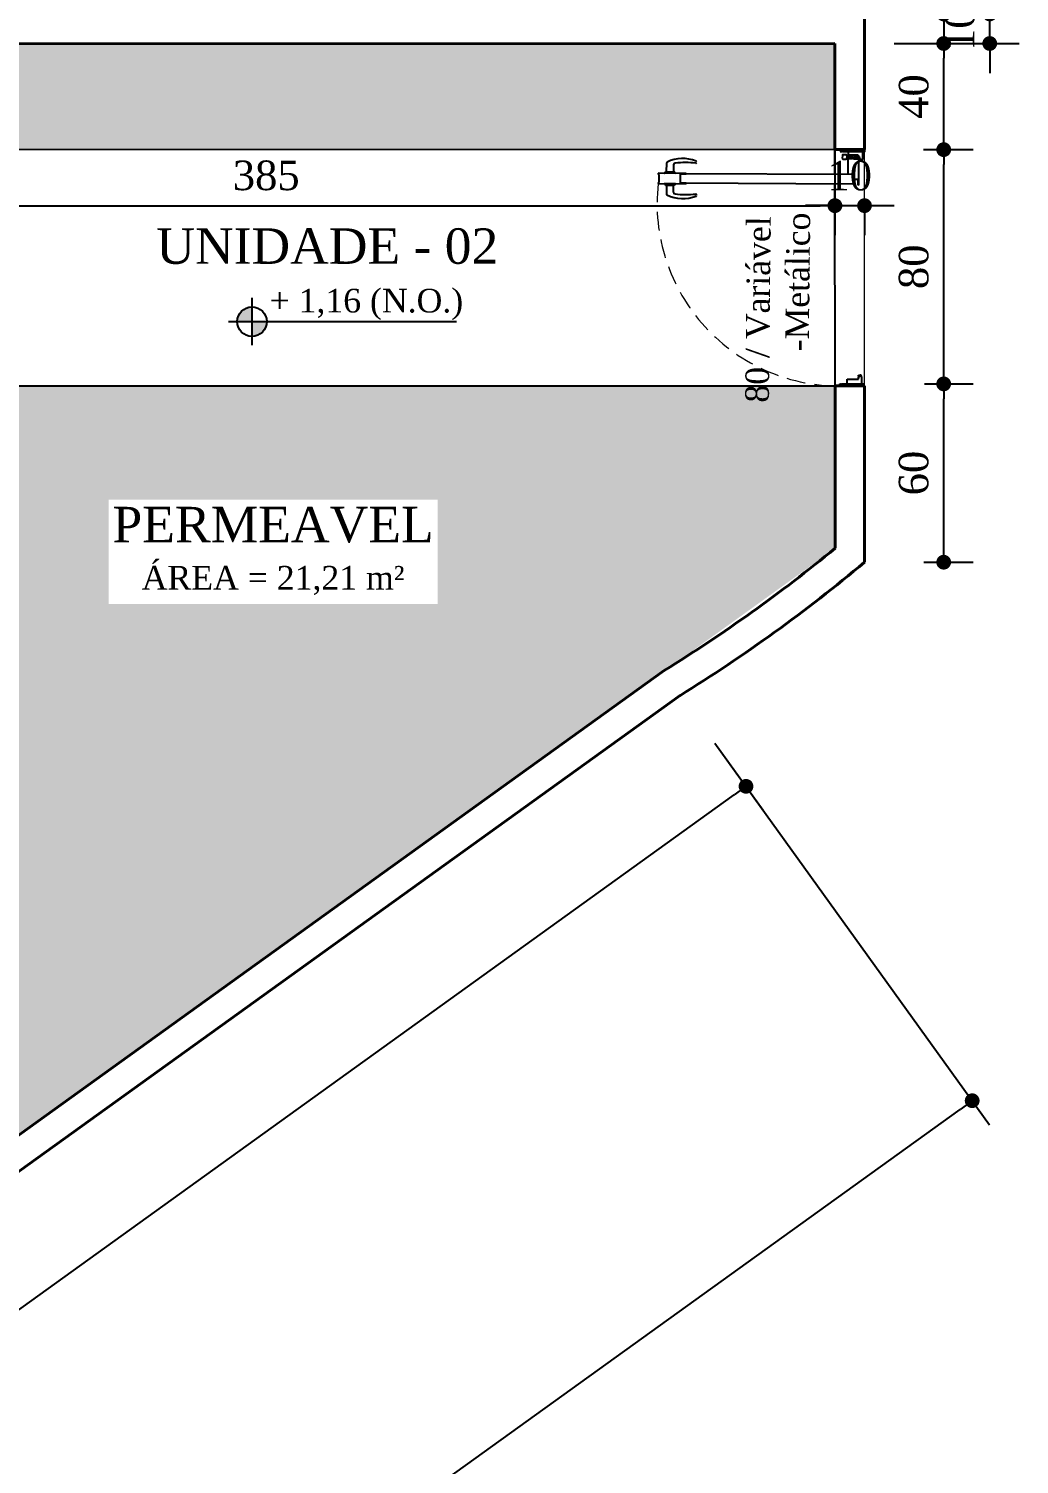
# Model space of a CAD drawing. Header units: millimetres. Extents: x 103208 to 171806, y -164 to 10038.
# Drawn here: x 109731 to 110066.4, y 6458.5 to 6944.5 of the extents above; entities that cross this region are included whole.
import ezdxf

# ---------------------------------------------------------------- set-up
doc = ezdxf.new("R2010")
doc.units = ezdxf.units.MM
doc.linetypes.add('ACAD_ISO06W100', pattern=[36, 24, -3, 0, -3, 0, -3, 0, -3])
doc.linetypes.add('HIDDEN', pattern=[9.525, 6.35, -3.175])
for name, color, linetype, lineweight in [('Corte Planta', 4, 'ACAD_ISO06W100', 40), ('MEDIDAS', 7, 'Continuous', 0), ('Parede Corte', 4, 'Continuous', 40), ('Portas - Janelas', 2, 'Continuous', 20), ('Projeção Portas', 55, 'HIDDEN', 5)]:
    doc.layers.add(name, color=color, linetype=linetype, lineweight=lineweight)
for name, color, linetype in [('Hachuria - Moveis', 1, 'Continuous'), ('PN010', 1, 'Continuous'), ('Portas-Cotas', 2, 'Continuous'), ('Texto', 2, 'Continuous')]:
    doc.layers.add(name, color=color, linetype=linetype)
doc.styles.add('Valéria', font='romantic.ttf', dxfattribs={"height": 10})
doc.dimstyles.new('Cota - 50', dxfattribs={"dimtxt": 10, "dimasz": 5, "dimexe": 10, "dimexo": 20, "dimgap": 5, "dimtad": 1, "dimtxsty": 'Valéria', "dimblk": 'DOT', "dimcen": 0, "dimclrd": 12, "dimclre": 12, "dimclrt": 2, "dimazin": 2, "dimtfac": 1, "dimtix": 1, "dimtmove": 0, "dimatfit": 3, "dimldrblk": 'DOT', "dimfxl": 1, "dimarcsym": 0})

# ---------------------------------------------------------------- blocks, each defined once
blk = doc.blocks.new('_Dot')
at = {"color": 0, "linetype": 'ByBlock', "lineweight": -2}
blk.add_line((-0.5, 0), (-1, 0), dxfattribs=at)
at = {"color": 0, "linetype": 'ByBlock', "const_width": 0.5}
blk.add_lwpolyline([(-0.25, 0, 1), (0.25, 0, 1)], format="xyb", close=True, dxfattribs=at)
blk = doc.blocks.new('*D1096')
at = {"layer": 'Defpoints', "color": 0, "transparency": 16777216}
for p in [(109951.63, 6718.85, 9825), (110050.4, 6581.57), (107511.64, 4963.15, 9825)]:
    blk.add_point(p, dxfattribs=at)
at = {"layer": 'MEDIDAS', "color": 12, "lineweight": -2, "transparency": 16777216}
for p, q in [((109963.31, 6702.61), (110056.24, 6573.45)), ((107614.47, 4828.79), (110046.35, 6578.65)), ((107523.32, 4946.91), (107616.25, 4817.75))]:
    blk.add_line(p, q, dxfattribs=at)
at = {"layer": 'MEDIDAS', "color": 12, "lineweight": -2, "transparency": 16777216, "xscale": 5, "yscale": 5, "zscale": 5}
for p, rotation in [((110050.4, 6581.57), 35.73698977606095), ((107610.41, 4825.87), 215.736989776061)]:
    blk.add_blockref('_Dot', p, dxfattribs=dict(at, rotation=rotation))
at = {"layer": 'MEDIDAS', "color": 2, "transparency": 16777216, "insert": (108824.48, 5711.96), "char_height": 10, "attachment_point": 5, "rotation": 35.737, "style": 'Valéria'}
blk.add_mtext('3006', dxfattribs=at)
blk = doc.blocks.new('*D1131')
at = {"color": 12, "lineweight": -2, "transparency": 16777216}
for p, q in [((110003.92, 6903.48), (110003.92, 6874.56)), ((109998.92, 6884.56), (109993.92, 6884.56)), ((110003.92, 6884.56), (110013.95, 6884.56)), ((110013.95, 6883.15), (110013.95, 6874.56)), ((110018.95, 6884.56), (110023.95, 6884.56))]:
    blk.add_line(p, q, dxfattribs=at)
at = {"layer": 'Defpoints', "color": 0, "transparency": 16777216}
for p in [(110003.92, 6923.48, 9825), (110013.95, 6903.15), (110013.95, 6884.56)]:
    blk.add_point(p, dxfattribs=at)
at = {"color": 12, "lineweight": -2, "transparency": 16777216, "xscale": 5, "yscale": 5, "zscale": 5}
blk.add_blockref('_Dot', (110003.92, 6884.56), dxfattribs=at)
at = {"color": 12, "lineweight": -2, "transparency": 16777216, "xscale": 5, "yscale": 5, "zscale": 5, "rotation": 180}
blk.add_blockref('_Dot', (110013.95, 6884.56), dxfattribs=at)
at = {"color": 2, "transparency": 16777216, "insert": (110008.93, 6894.67), "char_height": 10, "attachment_point": 5, "style": 'Valéria'}
blk.add_mtext('10', dxfattribs=at)
blk = doc.blocks.new('*D1137')
at = {"color": 12, "lineweight": -2, "transparency": 16777216}
for p, q in [((110034.27, 6824.22), (110050.76, 6824.22)), ((110040.76, 6768.86), (110040.76, 6819.22)), ((110033.99, 6763.86), (110050.76, 6763.86))]:
    blk.add_line(p, q, dxfattribs=at)
at = {"layer": 'Defpoints', "color": 0, "transparency": 16777216}
for p in [(110014.27, 6824.22), (110040.76, 6824.22), (110013.99, 6763.86)]:
    blk.add_point(p, dxfattribs=at)
at = {"color": 12, "lineweight": -2, "transparency": 16777216, "xscale": 5, "yscale": 5, "zscale": 5}
for p, rotation in [((110040.76, 6824.22), 90), ((110040.76, 6763.86), 270)]:
    blk.add_blockref('_Dot', p, dxfattribs=dict(at, rotation=rotation))
at = {"color": 2, "transparency": 16777216, "insert": (110030.62, 6794.04), "char_height": 10, "attachment_point": 5, "rotation": 90, "style": 'Valéria'}
blk.add_mtext('60', dxfattribs=at)
blk = doc.blocks.new('*D1138')
at = {"color": 12, "lineweight": -2, "transparency": 16777216}
for p, q in [((110033.95, 6903.52), (110050.76, 6903.52)), ((110040.76, 6829.22), (110040.76, 6898.52)), ((110034.27, 6824.22), (110050.76, 6824.22))]:
    blk.add_line(p, q, dxfattribs=at)
at = {"layer": 'Defpoints', "color": 0, "transparency": 16777216}
for p in [(110013.95, 6903.52), (110040.76, 6903.52), (110014.27, 6824.22)]:
    blk.add_point(p, dxfattribs=at)
at = {"color": 12, "lineweight": -2, "transparency": 16777216, "xscale": 5, "yscale": 5, "zscale": 5}
for p, rotation in [((110040.76, 6903.52), 90), ((110040.76, 6824.22), 270)]:
    blk.add_blockref('_Dot', p, dxfattribs=dict(at, rotation=rotation))
at = {"color": 2, "transparency": 16777216, "insert": (110030.65, 6863.87), "char_height": 10, "attachment_point": 5, "rotation": 90, "style": 'Valéria'}
blk.add_mtext('80', dxfattribs=at)
blk = doc.blocks.new('*D1139')
at = {"color": 12, "lineweight": -2, "transparency": 16777216}
for p, q in [((110023.98, 6939.45), (110050.76, 6939.45)), ((110040.76, 6908.52), (110040.76, 6934.45)), ((110033.95, 6903.52), (110050.76, 6903.52))]:
    blk.add_line(p, q, dxfattribs=at)
at = {"layer": 'Defpoints', "color": 0, "transparency": 16777216}
for p in [(110003.98, 6939.45, -1.04), (110040.76, 6939.45), (110013.95, 6903.52)]:
    blk.add_point(p, dxfattribs=at)
at = {"color": 12, "lineweight": -2, "transparency": 16777216, "xscale": 5, "yscale": 5, "zscale": 5}
for p, rotation in [((110040.76, 6939.45), 90), ((110040.76, 6903.52), 270)]:
    blk.add_blockref('_Dot', p, dxfattribs=dict(at, rotation=rotation))
at = {"color": 2, "transparency": 16777216, "insert": (110030.65, 6921.49), "char_height": 10, "attachment_point": 5, "rotation": 90, "style": 'Valéria'}
blk.add_mtext('40', dxfattribs=at)
blk = doc.blocks.new('*D1140')
at = {"color": 12, "lineweight": -2, "transparency": 16777216}
for p, q in [((110056.35, 6954.45), (110056.35, 6959.45)), ((110023.94, 6949.45), (110066.35, 6949.45)), ((110056.35, 6939.45), (110056.35, 6949.45)), ((110023.98, 6939.45), (110066.35, 6939.45)), ((110056.35, 6934.45), (110056.35, 6929.45))]:
    blk.add_line(p, q, dxfattribs=at)
at = {"layer": 'Defpoints', "color": 0, "transparency": 16777216}
for p in [(110003.94, 6949.45), (110056.35, 6949.45), (110003.98, 6939.45, -1.04)]:
    blk.add_point(p, dxfattribs=at)
at = {"color": 12, "lineweight": -2, "transparency": 16777216, "xscale": 5, "yscale": 5, "zscale": 5}
for p, rotation in [((110056.35, 6949.45), 270), ((110056.35, 6939.45), 90)]:
    blk.add_blockref('_Dot', p, dxfattribs=dict(at, rotation=rotation))
at = {"color": 2, "transparency": 16777216, "insert": (110046.24, 6944.45), "char_height": 10, "attachment_point": 5, "rotation": 90, "style": 'Valéria'}
blk.add_mtext('10', dxfattribs=at)
blk = doc.blocks.new('*D1141')
at = {"color": 12, "lineweight": -2, "transparency": 16777216}
for p, q in [((110040.76, 6963.47), (110040.76, 6968.47)), ((110023.93, 6958.47), (110050.76, 6958.47)), ((110040.76, 6949.45), (110040.76, 6958.47)), ((110023.94, 6949.45), (110050.76, 6949.45)), ((110040.76, 6944.45), (110040.76, 6939.45))]:
    blk.add_line(p, q, dxfattribs=at)
at = {"layer": 'Defpoints', "color": 0, "transparency": 16777216}
for p in [(110003.93, 6958.47), (110040.76, 6958.47), (110003.94, 6949.45)]:
    blk.add_point(p, dxfattribs=at)
at = {"color": 12, "lineweight": -2, "transparency": 16777216, "xscale": 5, "yscale": 5, "zscale": 5}
for p, rotation in [((110040.76, 6958.47), 270), ((110040.76, 6949.45), 90)]:
    blk.add_blockref('_Dot', p, dxfattribs=dict(at, rotation=rotation))
at = {"color": 2, "transparency": 16777216, "insert": (110030.65, 6953.96), "char_height": 10, "attachment_point": 5, "rotation": 90, "style": 'Valéria'}
blk.add_mtext('10', dxfattribs=at)
blk = doc.blocks.new('*D1173')
at = {"color": 12, "lineweight": -2, "transparency": 16777216}
for p, q in [((109963.31, 6702.61), (109979.67, 6679.87)), ((109240.02, 6159.97), (109969.77, 6685.07)), ((109225.43, 6171.67), (109241.8, 6148.93))]:
    blk.add_line(p, q, dxfattribs=at)
at = {"layer": 'Defpoints', "color": 0, "transparency": 16777216}
for p in [(109951.63, 6718.85, 9825), (109973.83, 6687.99), (109213.75, 6187.91, 9825)]:
    blk.add_point(p, dxfattribs=at)
at = {"color": 12, "lineweight": -2, "transparency": 16777216, "xscale": 5, "yscale": 5, "zscale": 5}
for p, rotation in [((109973.83, 6687.99), 35.73698977606115), ((109235.96, 6157.05), 215.7369897760611)]:
    blk.add_blockref('_Dot', p, dxfattribs=dict(at, rotation=rotation))
at = {"color": 2, "transparency": 16777216, "insert": (109598.95, 6430.77), "char_height": 10, "attachment_point": 5, "rotation": 35.737, "style": 'Valéria'}
blk.add_mtext('908', dxfattribs=at)
blk = doc.blocks.new('*D1198')
at = {"color": 12, "lineweight": -2, "transparency": 16777216}
for p, q in [((110003.94, 6901.49), (110003.94, 6874.55)), ((109618.86, 6894.26), (109618.86, 6874.55)), ((109623.86, 6884.55), (109998.94, 6884.55))]:
    blk.add_line(p, q, dxfattribs=at)
at = {"layer": 'Defpoints', "color": 0, "transparency": 16777216}
for p in [(110003.94, 6921.49), (109618.86, 6914.26), (110003.94, 6884.55)]:
    blk.add_point(p, dxfattribs=at)
at = {"color": 12, "lineweight": -2, "transparency": 16777216, "xscale": 5, "yscale": 5, "zscale": 5, "rotation": 180}
blk.add_blockref('_Dot', (109618.86, 6884.55), dxfattribs=at)
at = {"color": 12, "lineweight": -2, "transparency": 16777216, "xscale": 5, "yscale": 5, "zscale": 5}
blk.add_blockref('_Dot', (110003.94, 6884.55), dxfattribs=at)
at = {"color": 2, "transparency": 16777216, "insert": (109811.4, 6894.74), "char_height": 10, "attachment_point": 5, "style": 'Valéria'}
blk.add_mtext('385', dxfattribs=at)

msp = doc.modelspace()

# ---------------------------------------------------------------- hatches: boundary and pattern name
h = msp.add_hatch()
h.set_pattern_fill('GRASS2', color=74, scale=15, pattern_type=2)
h.set_pattern_definition([(360, (-5579.811, 0.3), (15, 15), [2.25, -0.45, 0.6, -0.45, 2.25, -9]), (360, (-5580.561, 0.75), (15, 15), [1.5, -1.125, 2.25, -1.125, 1.5, -7.5]), (360, (-5575.311, 6.75), (15, 15), [1.875, -0.75, 1.875, -10.5]), (360, (-5582.811, 9.75), (15, 15), [0.75, -1.5, 0.75, -12]), (90, (-5581.311, 9.75), (-15, 15), [1.35, -13.65]), (90, (-5576.811, 0.75), (-15, 15), [1.5, -13.5]), (90, (-5573.061, 6.75), (-15, 15), [1.5, -13.5]), (45, (-5574.861, 0.6), (1e-14, 15), [1.5, -19.7132034]), (135, (-5578.761, 0.6), (-15, 1e-14), [1.5, -19.7132034]), (63.434949, (-5575.311, 0.675), (8e-10, 15), [1.5, -32.0410197]), (75.9637565, (-5576.061, 0.75), (5e-10, 15), [1.5, -60.3465844]), (75.9637565, (-5572.311, 6.75), (5e-10, 15), [1.2, -60.6465844]), (75.9637565, (-5581.011, 9.75), (5e-10, 15), [1.05, -60.7965844]), (104.0362435, (-5577.561, 0.75), (-5e-10, 15), [1.5, -60.3465844]), (104.0362435, (-5573.811, 6.75), (-5e-10, 15), [1.2, -60.6465844]), (104.0362435, (-5581.611, 9.75), (-5e-10, 15), [1.05, -60.7965844]), (116.565051, (-5578.311, 0.675), (-6e-09, 15), [1.5, -32.041002])])
h.paths.add_polyline_path([(108529.67193, 6130.51623), (108545.38227, 6130.51623), (108545.89914, 6080.56078), (108527.11963, 6080.54418)])
h.paths.add_polyline_path([(108972.15462, 6133.69417), (109114.80605, 6135.17666), (109042.64908, 6083.25748), (108969.38286, 6083.25748)])
h.paths.add_polyline_path([(109758.04675, 6749.67047), (109758.04675, 6785.06853), (109869.40263, 6785.06853), (109869.40263, 6749.67047)], flags=16)
h.paths.add_polyline_path([(109668.67757, 6823.50796), (110003.96114, 6823.50796), (110003.98855, 6768.56003), (109668.07, 6527.1075)])
h.paths.add_polyline_path([(109787.30779, 6939.40708), (109789.65954, 6939.35606), (109668.91504, 6939.35606), (109668.91504, 6903.48169), (110003.91958, 6903.48169), (110003.91958, 6939.35606), (109899.98359, 6939.35606), (109897.63184, 6939.40708)])
h.paths.add_polyline_path([(109301.7398, 6337.83425), (109191.49873, 6337.83425), (109194.65558, 6336.69841), (109304.89665, 6336.69841)], flags=16)
h.paths.add_polyline_path([(108559.85946, 5891.60082), (108598.01244, 5891.60082), (108598.01244, 5783.58135), (108559.85946, 5783.58135)], flags=16)
h.paths.add_polyline_path([(108526.40151, 5960.45357), (108883.21992, 5962.38344), (108525.18277, 5704.76456)])
h.paths.add_polyline_path([(109199.35691, 6196.01364), (109204.99851, 6200.07295), (109207.91878, 6196.01437), (109559.06597, 6448.6757), (109093.94337, 6448.6757), (109093.94337, 6196.01364)])
at = {"layer": 'Portas - Janelas'}
h = msp.add_hatch(color=256, dxfattribs=at)
edge = h.paths.add_edge_path()
edge.add_arc((109806.57164, 6845.29772), 5, 90, 180)
edge.add_line((109801.57164, 6845.29772), (109806.57164, 6845.29772))
edge.add_line((109806.57164, 6845.29772), (109806.57164, 6850.29772))
edge = h.paths.add_edge_path()
edge.add_arc((109806.57164, 6845.29772), 5, 270, 360)
edge.add_line((109811.57164, 6845.29772), (109806.57164, 6845.29772))
edge.add_line((109806.57164, 6845.29772), (109806.57164, 6840.29772))

# ---------------------------------------------------------------- linework, layer by layer
for p, q in [((110003.94888, 6903.52088), (109668.84155, 6903.50796)), ((110003.9724, 6823.50796), (109668.67757, 6823.50796))]:
    msp.add_line(p, q)
at = {"color": 1}
for p, q in [((110005.9455, 6902.81444), (110005.94875, 6903.51443)), ((110005.9455, 6902.81445), (110005.9455, 6902.81444)), ((110005.94875, 6903.51443), (110007.17874, 6903.50872)), ((110006.09527, 6902.76374), (110005.99527, 6902.76421)), ((110005.99527, 6902.76421), (110005.99527, 6902.76421)), ((110006.14567, 6902.85011), (110006.09527, 6902.76374)), ((110006.09782, 6903.31374), (110006.0959, 6902.90034)), ((110006.0959, 6902.90034), (110006.14567, 6902.85011)), ((110006.09782, 6903.31374), (110006.09782, 6903.31374)), ((110006.14805, 6903.3635), (110006.14805, 6903.36351)), ((110006.54805, 6903.36165), (110006.14805, 6903.3635)), ((110006.44312, 6901.50211, 19), (110006.43894, 6900.60212, 19)), ((110006.54567, 6902.84825), (110006.5959, 6902.89802)), ((110006.59526, 6902.76142), (110006.54567, 6902.84825)), ((110006.54805, 6903.36165), (110006.54805, 6903.36165)), ((110008.47524, 6902.75269), (110006.59526, 6902.76142)), ((110006.5959, 6902.89802), (110006.59782, 6903.31142)), ((110006.59782, 6903.31142), (110006.59782, 6903.31142)), ((110007.6445, 6901.79654, 19), (110006.74451, 6901.80072, 19)), ((110006.74805, 6903.36072), (110006.74619, 6902.96072)), ((110006.74619, 6902.96072), (110006.74619, 6902.96073)), ((110007.17804, 6903.35872), (110006.74805, 6903.36072)), ((110006.79596, 6902.9105), (110006.79596, 6902.91049)), ((110006.79596, 6902.91049), (110013.14589, 6902.881)), ((110007.17804, 6903.35873), (110007.17804, 6903.35872)), ((110007.93893, 6900.59516, 19), (110007.93946, 6900.71016, 19)), ((110007.94257, 6901.38015, 19), (110007.9431, 6901.49515, 19)), ((110008.14039, 6900.90923, 19), (110008.96338, 6900.9054, 19)), ((110008.87377, 6901.17582, 19), (110008.14164, 6901.17922, 19)), ((110008.43954, 6895.06424), (110008.46656, 6900.88271)), ((110008.46656, 6900.88271), (110008.85941, 6900.88089)), ((110008.46804, 6901.20271), (110008.47524, 6902.75269)), ((110008.8234, 6901.20106), (110008.46804, 6901.20271)), ((110008.61577, 6900.71202), (110008.61465, 6900.47202)), ((110008.86576, 6900.71086), (110008.61577, 6900.71202)), ((110008.61995, 6901.61201), (110008.61883, 6901.37201)), ((110008.61883, 6901.37201), (110008.88883, 6901.37076)), ((110009.22994, 6901.60917), (110008.61995, 6901.61201)), ((110008.64131, 6901.53691, 19), (110008.6408, 6901.42691, 19)), ((110008.69056, 6901.37668, 19), (110008.91556, 6901.37563, 19)), ((110009.24153, 6901.58412, 19), (110008.69154, 6901.58667, 19)), ((110008.91311, 6901.32332), (110008.8234, 6901.20106)), ((110008.85941, 6900.88089), (110008.90758, 6900.78862)), ((110008.95665, 6901.29748, 19), (110008.87377, 6901.17582, 19)), ((110008.88883, 6901.37076), (110008.88882, 6901.37076)), ((110008.9131, 6901.32333), (110008.91311, 6901.32332)), ((110008.96338, 6900.9054, 19), (110009.01361, 6900.95517, 19)), ((110009.01361, 6900.95517, 19), (110011.41358, 6900.94403, 19)), ((110009.26008, 6901.63903), (110009.22994, 6901.60917)), ((110009.2913, 6901.53389, 19), (110009.24153, 6901.58412, 19)), ((110009.28994, 6901.60889), (110009.26008, 6901.63903)), ((110009.32008, 6901.63876), (110009.28994, 6901.60889)), ((110009.6163, 6901.53238, 19), (110009.2913, 6901.53389, 19)), ((110009.34994, 6901.60862), (110009.32008, 6901.63876)), ((110009.38008, 6901.63848), (110009.34994, 6901.60862)), ((110009.40994, 6901.60834), (110009.38008, 6901.63848)), ((110009.44008, 6901.6382), (110009.40994, 6901.60834)), ((110009.46994, 6901.60806), (110009.44008, 6901.6382)), ((110009.50008, 6901.63792), (110009.46994, 6901.60806)), ((110009.52994, 6901.60778), (110009.50008, 6901.63792)), ((110009.56008, 6901.63764), (110009.52994, 6901.60778)), ((110009.58994, 6901.6075), (110009.56008, 6901.63764)), ((110009.62008, 6901.63736), (110009.58994, 6901.6075)), ((110009.66606, 6901.48215, 19), (110009.6163, 6901.53238, 19)), ((110009.64994, 6901.60722), (110009.62008, 6901.63736)), ((110009.68007, 6901.63708), (110009.64994, 6901.60722)), ((110009.71629, 6901.53191, 19), (110009.66606, 6901.48215, 19)), ((110009.70994, 6901.60694), (110009.68007, 6901.63708)), ((110009.74007, 6901.6368), (110009.70994, 6901.60694)), ((110010.077, 6901.53024, 19), (110009.71629, 6901.53191, 19)), ((110009.76993, 6901.60667), (110009.74007, 6901.6368)), ((110009.80007, 6901.63653), (110009.76993, 6901.60667)), ((110009.82993, 6901.60639), (110009.80007, 6901.63653)), ((110009.86007, 6901.63625), (110009.82993, 6901.60639)), ((110009.88993, 6901.60611), (110009.86007, 6901.63625)), ((110009.92007, 6901.63597), (110009.88993, 6901.60611)), ((110009.94993, 6901.60583), (110009.92007, 6901.63597)), ((110010.18993, 6901.60472), (110009.94993, 6901.60583)), ((110010.22007, 6901.63458), (110010.18993, 6901.60472)), ((110010.24993, 6901.60444), (110010.22007, 6901.63458)), ((110010.48993, 6901.60332), (110010.24993, 6901.60444)), ((110010.71628, 6901.52727, 19), (110010.36216, 6901.52891, 19)), ((110010.52007, 6901.63318), (110010.48993, 6901.60332)), ((110010.54993, 6901.60304), (110010.52007, 6901.63318)), ((110010.58007, 6901.6329), (110010.54993, 6901.60304)), ((110010.60993, 6901.60276), (110010.58007, 6901.6329)), ((110010.64006, 6901.63263), (110010.60993, 6901.60276)), ((110010.66992, 6901.60249), (110010.64006, 6901.63263)), ((110010.70006, 6901.63235), (110010.66992, 6901.60249)), ((110010.72992, 6901.60221), (110010.70006, 6901.63235)), ((110010.76605, 6901.47704, 19), (110010.71628, 6901.52727, 19)), ((110010.76006, 6901.63207), (110010.72992, 6901.60221)), ((110010.78992, 6901.60193), (110010.76006, 6901.63207)), ((110010.81628, 6901.52681, 19), (110010.76605, 6901.47704, 19)), ((110010.82006, 6901.63179), (110010.78992, 6901.60193)), ((110011.14128, 6901.5253, 19), (110010.81628, 6901.52681, 19)), ((110010.84992, 6901.60165), (110010.82006, 6901.63179)), ((110010.88006, 6901.63151), (110010.84992, 6901.60165)), ((110010.90992, 6901.60137), (110010.88006, 6901.63151)), ((110010.94006, 6901.63123), (110010.90992, 6901.60137)), ((110010.96992, 6901.60109), (110010.94006, 6901.63123)), ((110011.00006, 6901.63095), (110010.96992, 6901.60109)), ((110011.02992, 6901.60081), (110011.00006, 6901.63095)), ((110011.06006, 6901.63067), (110011.02992, 6901.60081)), ((110011.08992, 6901.60054), (110011.06006, 6901.63067)), ((110011.12006, 6901.6304), (110011.08992, 6901.60054)), ((110011.14992, 6901.60026), (110011.12006, 6901.6304)), ((110011.19151, 6901.57506, 19), (110011.14128, 6901.5253, 19)), ((110011.18006, 6901.63012), (110011.14992, 6901.60026)), ((110011.20992, 6901.59998), (110011.18006, 6901.63012)), ((110011.7415, 6901.57251, 19), (110011.19151, 6901.57506, 19)), ((110011.81991, 6901.59715), (110011.20992, 6901.59998)), ((110011.41358, 6900.94403, 19), (110011.46335, 6900.89379, 19)), ((110011.46335, 6900.89379, 19), (110011.71406, 6900.89263, 19)), ((110011.55547, 6901.16337, 19), (110011.47372, 6901.28579, 19)), ((110011.51553, 6901.36356, 19), (110011.74053, 6901.36251, 19)), ((110011.52371, 6901.31174), (110011.52371, 6901.31175)), ((110011.60625, 6901.18813), (110011.52371, 6901.31174)), ((110011.52465, 6900.77647), (110011.57367, 6900.86828)), ((110011.5488, 6901.35841), (110011.5488, 6901.3584)), ((110011.5488, 6901.3584), (110011.8188, 6901.35715)), ((110011.8646, 6901.16193, 19), (110011.55547, 6901.16337, 19)), ((110011.81573, 6900.69716), (110011.56574, 6900.69832)), ((110011.57367, 6900.86828), (110011.96652, 6900.86646)), ((110012.268, 6901.18506), (110011.60625, 6901.18813)), ((110011.71406, 6900.89263, 19), (110011.89956, 6901.07641, 19)), ((110011.79076, 6901.41228, 19), (110011.79127, 6901.52228, 19)), ((110011.81462, 6900.45716), (110011.81573, 6900.69716)), ((110011.8188, 6901.35715), (110011.81991, 6901.59715)), ((110011.96652, 6900.86646), (110011.92305, 6891.50656)), ((110012.2644, 6900.41007), (110012.268, 6901.18506)), ((110012.66822, 6903.38323), (110012.66887, 6903.52382)), ((110012.66822, 6903.38323), (110012.66822, 6903.38323)), ((110012.71798, 6903.33299), (110012.71798, 6903.333)), ((110013.14798, 6903.331), (110012.71798, 6903.33299)), ((110013.14589, 6902.881), (110013.14798, 6903.331)), ((110013.29519, 6902.73031), (110013.28391, 6900.30033)), ((110013.34559, 6902.81667), (110013.29519, 6902.73031)), ((110013.29775, 6903.2803), (110013.29583, 6902.86691)), ((110013.29583, 6902.86691), (110013.34559, 6902.81667)), ((110013.29774, 6903.28031), (110013.29775, 6903.2803)), ((110013.34798, 6903.33007), (110013.34798, 6903.33007)), ((110013.74797, 6903.32821), (110013.34798, 6903.33007)), ((110013.74559, 6902.81482), (110013.79582, 6902.86458)), ((110013.79519, 6902.72798), (110013.74559, 6902.81482)), ((110013.74797, 6903.32822), (110013.74797, 6903.32821)), ((110013.89518, 6902.72752), (110013.79519, 6902.72798)), ((110013.79582, 6902.86458), (110013.79774, 6903.27798)), ((110013.79774, 6903.27798), (110013.79774, 6903.27799)), ((110013.89518, 6902.72753), (110013.89518, 6902.72752)), ((110013.94888, 6903.52382), (110013.94542, 6902.77729)), ((110013.94542, 6902.77729), (110013.94542, 6902.77729)), ((109946.61296, 6895.8999), (109946.61301, 6895.9099)), ((109946.71347, 6896.00944), (109949.26344, 6895.9976)), ((109946.96347, 6896.00828), (109946.97772, 6899.076)), ((109949.27429, 6898.33251), (109949.26344, 6895.9976)), ((109949.26344, 6895.9976), (109949.51344, 6895.99644)), ((109949.61298, 6895.89597), (109949.61293, 6895.88597)), ((110006.73754, 6900.30073, 19), (110007.63754, 6900.29655, 19)), ((110008.61465, 6900.47202), (110009.22465, 6900.46919)), ((110009.22465, 6900.46919), (110009.25451, 6900.43905)), ((110009.25451, 6900.43905), (110009.28465, 6900.46891)), ((110009.28465, 6900.46891), (110009.31451, 6900.43877)), ((110009.31451, 6900.43877), (110009.34465, 6900.46863)), ((110009.34465, 6900.46863), (110009.37451, 6900.43849)), ((110009.37451, 6900.43849), (110009.40464, 6900.46835)), ((110009.40464, 6900.46835), (110009.4345, 6900.43821)), ((110009.4345, 6900.43821), (110009.46464, 6900.46807)), ((110009.46464, 6900.46807), (110009.4945, 6900.43793)), ((110009.4945, 6900.43793), (110009.52464, 6900.46779)), ((110009.52464, 6900.46779), (110009.5545, 6900.43765)), ((110009.5545, 6900.43765), (110009.58464, 6900.46751)), ((110009.58464, 6900.46751), (110009.6145, 6900.43738)), ((110009.6145, 6900.43738), (110009.64464, 6900.46724)), ((110009.64464, 6900.46724), (110009.6745, 6900.4371)), ((110009.6745, 6900.4371), (110009.70464, 6900.46696)), ((110009.70464, 6900.46696), (110009.7345, 6900.43682)), ((110009.7345, 6900.43682), (110009.76464, 6900.46668)), ((110009.76464, 6900.46668), (110009.7945, 6900.43654)), ((110009.7945, 6900.43654), (110009.82464, 6900.4664)), ((110009.82464, 6900.4664), (110009.8545, 6900.43626)), ((110009.8545, 6900.43626), (110009.88464, 6900.46612)), ((110009.88464, 6900.46612), (110009.9145, 6900.43598)), ((110009.9145, 6900.43598), (110009.94464, 6900.46584)), ((110009.94464, 6900.46584), (110010.18464, 6900.46473)), ((110010.18464, 6900.46473), (110010.2145, 6900.43459)), ((110010.2145, 6900.43459), (110010.24464, 6900.46445)), ((110010.24464, 6900.46445), (110010.48463, 6900.46333)), ((110010.48463, 6900.46333), (110010.51449, 6900.4332)), ((110010.51449, 6900.4332), (110010.54463, 6900.46306)), ((110010.54463, 6900.46306), (110010.57449, 6900.43292)), ((110010.57449, 6900.43292), (110010.60463, 6900.46278)), ((110010.60463, 6900.46278), (110010.63449, 6900.43264)), ((110010.63449, 6900.43264), (110010.66463, 6900.4625)), ((110010.66463, 6900.4625), (110010.69449, 6900.43236)), ((110010.69449, 6900.43236), (110010.72463, 6900.46222)), ((110010.72463, 6900.46222), (110010.75449, 6900.43208)), ((110010.75449, 6900.43208), (110010.78463, 6900.46194)), ((110010.78463, 6900.46194), (110010.81449, 6900.4318)), ((110010.81449, 6900.4318), (110010.84463, 6900.46166)), ((110010.84463, 6900.46166), (110010.87449, 6900.43152)), ((110010.87449, 6900.43152), (110010.90463, 6900.46138)), ((110010.90463, 6900.46138), (110010.93449, 6900.43124)), ((110010.93449, 6900.43124), (110010.96463, 6900.46111)), ((110010.96463, 6900.46111), (110010.99449, 6900.43097)), ((110010.99449, 6900.43097), (110011.02463, 6900.46083)), ((110011.02463, 6900.46083), (110011.05449, 6900.43069)), ((110011.05449, 6900.43069), (110011.08463, 6900.46055)), ((110011.08463, 6900.46055), (110011.11449, 6900.43041)), ((110011.11449, 6900.43041), (110011.14463, 6900.46027)), ((110011.14463, 6900.46027), (110011.17449, 6900.43013)), ((110011.17449, 6900.43013), (110011.20463, 6900.45999)), ((110011.20463, 6900.45999), (110011.81462, 6900.45716)), ((110012.2615, 6899.78508), (110012.26255, 6900.01007)), ((110012.7615, 6899.78275), (110012.2615, 6899.78508)), ((110012.26255, 6900.01007), (110012.26255, 6900.01008)), ((110012.2644, 6900.41008), (110012.2644, 6900.41007)), ((110012.31278, 6900.05985), (110012.31278, 6900.05984)), ((110012.31278, 6900.05984), (110012.36278, 6900.05961)), ((110012.36417, 6900.3596), (110012.31417, 6900.35984)), ((110012.31417, 6900.35984), (110012.31417, 6900.35984)), ((110012.36278, 6900.05961), (110012.3622, 6899.93461)), ((110012.3622, 6899.93461), (110012.61219, 6899.93345)), ((110012.36475, 6900.4846), (110012.36417, 6900.3596)), ((110012.61475, 6900.48344), (110012.36475, 6900.4846)), ((110012.61219, 6899.93345), (110012.61475, 6900.48344)), ((110012.76149, 6899.78276), (110012.7615, 6899.78275)), ((110013.28391, 6900.30033), (110013.2839, 6900.30034)), ((109944.09675, 6892.41441), (109944.09492, 6892.02156)), ((109944.09492, 6892.02156), (109953.55482, 6891.97762)), ((109944.29675, 6892.41348), (109944.09675, 6892.41441)), ((109944.11118, 6895.52152), (109944.10935, 6895.12866)), ((109944.10935, 6895.12866), (109944.30935, 6895.12773)), ((109953.57108, 6895.47759), (109944.11118, 6895.52152)), ((109944.29845, 6892.78062), (109944.29675, 6892.41348)), ((109944.32859, 6892.81048), (109944.29845, 6892.78062)), ((109944.32887, 6892.87048), (109944.29873, 6892.84062)), ((109944.29873, 6892.84062), (109944.32859, 6892.81048)), ((109944.32915, 6892.93048), (109944.29901, 6892.90062)), ((109944.29901, 6892.90062), (109944.32887, 6892.87048)), ((109944.32943, 6892.99048), (109944.29929, 6892.96062)), ((109944.29929, 6892.96062), (109944.32915, 6892.93048)), ((109944.32971, 6893.05048), (109944.29957, 6893.02062)), ((109944.29957, 6893.02062), (109944.32943, 6892.99048)), ((109944.32998, 6893.11048), (109944.29984, 6893.08062)), ((109944.29984, 6893.08062), (109944.32971, 6893.05048)), ((109944.33026, 6893.17048), (109944.30012, 6893.14062)), ((109944.30012, 6893.14062), (109944.32998, 6893.11048)), ((109944.33054, 6893.23048), (109944.3004, 6893.20061)), ((109944.3004, 6893.20061), (109944.33026, 6893.17048)), ((109944.33082, 6893.29047), (109944.30068, 6893.26061)), ((109944.30068, 6893.26061), (109944.33054, 6893.23048)), ((109944.3311, 6893.35047), (109944.30096, 6893.32061)), ((109944.30096, 6893.32061), (109944.33082, 6893.29047)), ((109944.33138, 6893.41047), (109944.30124, 6893.38061)), ((109944.30124, 6893.38061), (109944.3311, 6893.35047)), ((109944.33166, 6893.47047), (109944.30152, 6893.44061)), ((109944.30152, 6893.44061), (109944.33138, 6893.41047)), ((109944.3043, 6894.04061), (109944.3018, 6893.50061)), ((109944.3018, 6893.50061), (109944.33166, 6893.47047)), ((109944.33444, 6894.07047), (109944.3043, 6894.04061)), ((109944.33472, 6894.13047), (109944.30458, 6894.10061)), ((109944.30458, 6894.10061), (109944.33444, 6894.07047)), ((109944.335, 6894.19046), (109944.30486, 6894.1606)), ((109944.30486, 6894.1606), (109944.33472, 6894.13047)), ((109944.33528, 6894.25046), (109944.30514, 6894.2206)), ((109944.30514, 6894.2206), (109944.335, 6894.19046)), ((109944.33556, 6894.31046), (109944.30542, 6894.2806)), ((109944.30542, 6894.2806), (109944.33528, 6894.25046)), ((109944.33584, 6894.37046), (109944.3057, 6894.3406)), ((109944.3057, 6894.3406), (109944.33556, 6894.31046)), ((109944.33611, 6894.43046), (109944.30597, 6894.4006)), ((109944.30597, 6894.4006), (109944.33584, 6894.37046)), ((109944.33639, 6894.49046), (109944.30625, 6894.4606)), ((109944.30625, 6894.4606), (109944.33611, 6894.43046)), ((109944.33667, 6894.55046), (109944.30653, 6894.5206)), ((109944.30653, 6894.5206), (109944.33639, 6894.49046)), ((109944.33695, 6894.61046), (109944.30681, 6894.5806)), ((109944.30681, 6894.5806), (109944.33667, 6894.55046)), ((109944.33723, 6894.67046), (109944.30709, 6894.6406)), ((109944.30709, 6894.6406), (109944.33695, 6894.61046)), ((109944.33751, 6894.73046), (109944.30737, 6894.7006)), ((109944.30737, 6894.7006), (109944.33723, 6894.67046)), ((109944.30935, 6895.12773), (109944.30765, 6894.7606)), ((109944.30765, 6894.7606), (109944.33751, 6894.73046)), ((109949.90486, 6891.99457), (109946.2849, 6892.01139)), ((109949.92112, 6895.49454), (109946.30115, 6895.51135)), ((109946.59309, 6891.61995), (109946.59304, 6891.60995)), ((109946.69257, 6891.50949), (109949.24255, 6891.49765)), ((109946.94257, 6891.50833), (109946.92832, 6888.4406)), ((109949.2317, 6889.16273), (109949.24255, 6891.49765)), ((109949.24255, 6891.49765), (109949.49254, 6891.49648)), ((109949.59301, 6891.59602), (109949.59305, 6891.60602)), ((109951.60554, 6892.13668), (109951.6204, 6895.33664)), ((109953.55552, 6892.12762), (109951.60554, 6892.13668)), ((110010.17474, 6891.87468), (109951.60559, 6892.14668)), ((110010.18952, 6895.05611), (109951.62036, 6895.32811)), ((109951.6204, 6895.33664), (109953.57038, 6895.32759)), ((109953.55482, 6891.97762), (109953.55552, 6892.12762)), ((109953.57038, 6895.32759), (109953.57108, 6895.47759)), ((110010.1747, 6891.86468), (110010.18952, 6895.05611)), ((110011.78211, 6893.45723), (110010.18213, 6893.46466)), ((110011.77305, 6891.50725), (110011.78211, 6893.45723)), ((110011.92305, 6891.50656), (110011.77305, 6891.50725)), ((110005.5772, 6823.50824), (110005.58072, 6824.2653)), ((110005.58072, 6824.2653), (110005.73072, 6824.26461)), ((110005.73008, 6824.12801), (110005.72816, 6823.71461)), ((110005.78031, 6824.17778), (110005.73008, 6824.12801)), ((110005.73072, 6824.26461), (110005.78031, 6824.17778)), ((110005.77793, 6823.66437), (110006.17792, 6823.66252)), ((110006.18031, 6824.17592), (110006.23071, 6824.26229)), ((110006.23008, 6824.12569), (110006.18031, 6824.17592)), ((110006.22816, 6823.71229), (110006.23008, 6824.12569)), ((110006.23071, 6824.26229), (110008.11069, 6824.25355)), ((110006.38001, 6824.11157), (110006.37792, 6823.66159)), ((110006.37792, 6823.66159), (110006.82792, 6823.65951)), ((110012.77994, 6824.08187), (110006.38001, 6824.11157)), ((110006.87768, 6823.60927), (110006.87722, 6823.50824)), ((110008.11069, 6824.25355), (110008.11789, 6825.80354)), ((110008.11789, 6825.80354), (110011.91785, 6825.78589)), ((110011.91785, 6825.78589), (110011.92145, 6826.56088)), ((110011.9233, 6826.96087), (110011.92435, 6827.18588)), ((110011.92435, 6827.18588), (110012.42434, 6827.18355)), ((110011.97168, 6826.61064), (110012.02168, 6826.61042)), ((110012.02307, 6826.91041), (110011.97307, 6826.91064)), ((110012.02168, 6826.61042), (110012.0211, 6826.48542)), ((110012.0211, 6826.48542), (110012.27109, 6826.48426)), ((110012.02365, 6827.03541), (110012.02307, 6826.91041)), ((110012.27365, 6827.03425), (110012.02365, 6827.03541)), ((110012.27109, 6826.48426), (110012.27365, 6827.03425)), ((110012.29727, 6823.50824), (110012.29763, 6823.5841)), ((110012.34786, 6823.63387), (110012.77785, 6823.63187)), ((110012.77785, 6823.63187), (110012.77994, 6824.08187)), ((110012.93, 6824.09457), (110012.92808, 6823.68118)), ((110012.98024, 6824.14434), (110012.93, 6824.09457)), ((110012.94192, 6826.66113), (110012.93064, 6824.23117)), ((110012.93064, 6824.23117), (110012.98024, 6824.14434)), ((110012.97785, 6823.63094), (110013.37785, 6823.62908)), ((110013.38023, 6824.14248), (110013.43063, 6824.22885)), ((110013.43, 6824.09225), (110013.38023, 6824.14248)), ((110013.42808, 6823.67885), (110013.43, 6824.09225)), ((110013.43063, 6824.22885), (110013.53063, 6824.22838))]:
    msp.add_line(p, q, dxfattribs=at)
for centre, radius, start, end in [((110005.9955, 6902.81421), 0.05, 179.7339183, 269.7339183), ((110006.14782, 6903.31351), 0.05, 89.7339183, 179.7339183), ((110006.74312, 6901.50072, 19), 0.3, 89.7339183, 179.7339183), ((110006.54782, 6903.31165), 0.05, 359.7339183, 89.7339183), ((110006.79619, 6902.9605), 0.05, 179.7339183, 269.7339183), ((110007.17827, 6903.40873), 0.05, 269.7339183, 359.7339183), ((110007.64311, 6901.49654, 19), 0.3, 359.7339183, 89.7339183), ((110008.13946, 6900.70923, 19), 0.2, 89.7339183, 179.7339183), ((110008.14257, 6901.37922, 19), 0.2, 179.7339183, 269.7339183), ((110008.69079, 6901.42668, 19), 0.05, 179.7339183, 269.7339183), ((110008.69131, 6901.53667, 19), 0.05, 89.7339183, 179.7339183), ((110008.866, 6900.76085), 0.05, 269.7339183, 33.7339183), ((110008.88868, 6901.34076), 0.03, 324.4727377, 89.7339183), ((110008.91533, 6901.32563, 19), 0.05, 325.7339183, 89.7339183), ((110011.5153, 6901.31356, 19), 0.05, 89.7339183, 213.7339183), ((110011.56597, 6900.74832), 0.05, 145.7339183, 269.7339183), ((110011.54866, 6901.32841), 0.03, 89.7339183, 213.7328627), ((110011.74076, 6901.41251, 19), 0.05, 269.7339183, 359.7339183), ((110011.74127, 6901.52251, 19), 0.05, 359.7339183, 89.7339183), ((110011.86437, 6901.11193, 19), 0.05, 314.7339183, 89.7339183), ((110012.71821, 6903.383), 0.05, 179.7339183, 269.7339183), ((110013.34774, 6903.28008), 0.05, 89.7339183, 179.7339183), ((110013.74774, 6903.27822), 0.05, 359.7339183, 89.7339183), ((110013.89542, 6902.77753), 0.05, 269.7339183, 359.7339183), ((109946.52134, 6895.55033), 0.26, 89.7339183, 179.7339183), ((109946.52296, 6895.90032), 0.09, 269.7339183, 359.7339183), ((109946.71301, 6895.90944), 0.1, 89.7339183, 179.7339183), ((109947.22797, 6899.07468), 0.25026, 115.6059834, 179.6969129), ((109952.43243, 6888.37874), 12.14519, 68.0539889, 115.9397477), ((109949.92451, 6898.32928), 0.65023, 94.9859838, 179.7154416), ((109949.51298, 6895.89644), 0.1, 359.7339183, 89.7339183), ((109949.70293, 6895.88555), 0.09, 179.7339183, 269.7339183), ((109949.7013, 6895.53556), 0.26, 359.7339183, 89.7339183), ((109953.21223, 6863.99674), 35.1398, 84.0571017, 95.4610684), ((109956.87829, 6899.19623), 0.25009, 263.6218576, 359.7111086), ((109956.87911, 6899.41125), 0.25027, 359.7756987, 68.3393877), ((110006.73894, 6900.60073, 19), 0.3, 179.7339183, 269.7339183), ((110007.63893, 6900.59655, 19), 0.3, 269.7339183, 359.7339183), ((110012.31255, 6900.00985), 0.05, 89.7339183, 179.7339183), ((110012.3144, 6900.40984), 0.05, 179.7339183, 269.7339183), ((110012.76391, 6900.30275), 0.52, 269.7339183, 359.7339183), ((109946.50471, 6891.97036), 0.26, 179.7339183, 269.7339183), ((109946.28471, 6891.97139), 0.04, 89.7339183, 179.7339183), ((109946.30134, 6895.55135), 0.04, 179.7339183, 269.7339183), ((109946.50309, 6891.62037), 0.09, 359.7339183, 89.7339183), ((109946.69304, 6891.60949), 0.1, 179.7339183, 269.7339183), ((109949.49301, 6891.59648), 0.1, 269.7339183, 359.7339183), ((109949.68305, 6891.6056), 0.09, 89.7339183, 179.7339183), ((109949.68468, 6891.9556), 0.26, 269.7339183, 359.7339183), ((109949.90468, 6891.95458), 0.04, 359.7339183, 89.7339183), ((109949.9213, 6895.53454), 0.04, 269.7339183, 359.7339183), ((109947.17858, 6888.4396), 0.25026, 179.7709236, 243.8618531), ((109952.48216, 6899.08674), 12.14519, 243.5280888, 291.4138476), ((109949.88193, 6889.15992), 0.65023, 179.7523949, 264.4818527), ((109953.48838, 6923.46044), 35.1398, 264.0067681, 275.4107348), ((109956.82736, 6888.22842), 0.25009, 359.7567279, 95.845979), ((109956.82618, 6888.0134), 0.25027, 291.1284489, 359.6921378), ((110005.77817, 6823.71438), 0.05001, 179.7339183, 269.7224602), ((110006.17816, 6823.71252), 0.05, 269.7353506, 359.7324859), ((110006.82769, 6823.60951), 0.05, 359.7339183, 89.7339183), ((110011.97144, 6826.56065), 0.04999, 89.722458, 179.7339183), ((110011.97329, 6826.96062), 0.04999, 179.7131052, 269.7460119), ((110012.34763, 6823.58387), 0.05, 89.7339183, 179.7339183), ((110012.42193, 6826.66356), 0.52, 359.7328164, 89.7339183), ((110012.97809, 6823.68094), 0.05, 179.7339183, 269.7292548), ((110013.37808, 6823.67908), 0.05, 269.7330292, 359.7462653)]:
    msp.add_arc(centre, radius, start, end, dxfattribs=at)
at = {"layer": 'Corte Planta'}
for p, q in [((110003.94888, 6903.52088), (110013.94888, 6903.52382)), ((110003.9724, 6823.52088), (110013.9724, 6823.52382))]:
    msp.add_line(p, q, dxfattribs=at)
at = {"layer": 'Hachuria - Moveis'}
msp.add_circle((109806.57164, 6845.29772), 5, dxfattribs=at)
at = {"layer": 'Parede Corte'}
for p, q in [((110013.93273, 6958.46124), (110013.94888, 6903.52382)), ((109618.9149, 6939.34137, 9113.78491), (110003.93832, 6939.45454)), ((110003.93832, 6939.45454), (110003.94888, 6903.52088)), ((110003.9724, 6823.52088), (110003.98855, 6768.56003)), ((110013.9724, 6823.52382), (110013.98993, 6763.86224)), ((109207.91878, 6196.01437, 9825), (109946.13585, 6727.18453, 9825)), ((109213.75259, 6187.90683, 9825), (109951.62649, 6718.84569, 9825))]:
    msp.add_line(p, q, dxfattribs=at)
at = {"layer": 'Parede Corte', "elevation": 9825}
for points in [[(110003.98855, 6768.56003, -0.033512568), (109946.13585, 6727.18453)], [(110013.98993, 6763.86224, -0.035707039), (109951.39547, 6718.67945)]]:
    msp.add_lwpolyline(points, format="xyb", dxfattribs=at)
at = {"layer": 'PN010'}
for p, q in [((110003.88702, 6895.08538), (110003.94888, 6903.52088)), ((110003.96114, 6823.50824), (110003.89031, 6891.90387)), ((109806.57164, 6853.29772), (109806.57164, 6837.29772)), ((109798.57164, 6845.29772), (109875.8014, 6845.29772)), ((110013.5762, 6824.14248), (110013.50986, 6824.0933)), ((110013.50986, 6824.0933), (110013.50986, 6823.50824)), ((110013.53063, 6824.22838), (110013.5762, 6824.14248))]:
    msp.add_line(p, q, dxfattribs=at)
msp.add_arc((110007.13204, 6903.42328), 0.09737, 351.2642559, 61.3363353, dxfattribs=at)
at = {"layer": 'Portas - Janelas'}
msp.add_line((110013.9724, 6823.52382), (110013.94888, 6903.52382), dxfattribs=at)
at = {"layer": 'Projeção Portas'}
msp.add_arc((110005.49736, 6885.26247), 61.77333, 173.7182597, 271.2799406, dxfattribs=at)

# ---------------------------------------------------------------- texts
at = {"layer": 'Portas-Cotas', "insert": (109984.70648, 6858.81183), "char_height": 8, "attachment_point": 5, "rotation": 89.3954248, "style": 'Valéria'}
msp.add_mtext('\\pi-18.9352;80 / Variável\\P\\pi0;-Metálico', dxfattribs=at)
at = {"layer": 'Portas-Cotas', "char_height": 12, "attachment_point": 2, "style": 'Valéria'}
for s, insert in [('{\\C12;UNIDADE - 02}', (109832.07603, 6876.8715, -19650)), ('PERMEAVEL\\P{\\H0.6667x;ÁREA = 21,21 m²}', (109813.72353, 6782.60711))]:
    msp.add_mtext(s, dxfattribs=dict(at, insert=insert))
at = {"layer": 'Texto', "insert": (109812.53512, 6856.40422), "char_height": 8, "attachment_point": 1, "style": 'Valéria'}
msp.add_mtext('+ 1,16 (N.O.)', dxfattribs=at)

# ---------------------------------------------------------------- dimensions: what is measured, and where the dimension line sits
for base, p1, p2, text, picture, middle in [((110040.76433, 6958.47149), (110003.93538, 6949.45454), (110003.93273, 6958.47149), '10', '*D1141', (110030.65338, 6953.96301)), ((110040.76433, 6939.45455), (110013.94888, 6903.52382), (110003.98242, 6939.45455, -1.04395), '40', '*D1139', (110030.65338, 6921.48919)), ((110040.76433, 6903.52382), (110014.27026, 6824.22495), (110013.94888, 6903.52382), '80', '*D1138', (110030.65338, 6863.87438))]:
    dim = msp.add_linear_dim(base=base, p1=p1, p2=p2, angle=90, text=text, dimstyle='Cota - 50', override={"dimtmove": 1})
    dim.commit()
    dim.dimension.update_dxf_attribs({"geometry": picture, "text_midpoint": middle})
dim = msp.add_linear_dim(base=(110056.35151, 6949.45454), p1=(110003.98242, 6939.45455, -1.04395), p2=(110003.93538, 6949.45454), angle=90, dimstyle='Cota - 50', override={"dimtmove": 1})
dim.commit()
dim.dimension.update_dxf_attribs({"geometry": '*D1140', "text_midpoint": (110046.24056, 6944.45454)})
dim = msp.add_linear_dim(base=(110003.9436, 6884.5524), p1=(109618.86349, 6914.26116), p2=(110003.9436, 6921.48771), text='385', dimstyle='Cota - 50')
dim.commit()
dim.dimension.update_dxf_attribs({"geometry": '*D1198', "text_midpoint": (109811.40355, 6894.74471)})
dim = msp.add_linear_dim(base=(110013.94715, 6884.55718), p1=(110003.91958, 6923.48169, 9825), p2=(110013.94715, 6903.15055), text='10', dimstyle='Cota - 50', override={"dimtmove": 1})
dim.commit()
dim.dimension.update_dxf_attribs({"geometry": '*D1131', "text_midpoint": (110008.93336, 6894.66813)})
dim = msp.add_linear_dim(base=(110040.76433, 6824.22495), p1=(110013.98993, 6763.86224), p2=(110014.27026, 6824.22495), angle=90, text='60', dimstyle='Cota - 50')
dim.commit()
dim.dimension.update_dxf_attribs({"geometry": '*D1137', "text_midpoint": (110030.6164, 6794.0436)})
dim = msp.add_aligned_dim(p1=(109213.75259, 6187.90683, 9825), p2=(109951.62649, 6718.84569, 9825), distance=-38.01692, text='908', dimstyle='Cota - 50')
dim.commit()
dim.dimension.update_dxf_attribs({"geometry": '*D1173', "text_midpoint": (109598.95389, 6430.77282)})
at = {"layer": 'MEDIDAS'}
dim = msp.add_aligned_dim(p1=(107511.63637, 4963.1452, 9825), p2=(109951.62649, 6718.84569, 9825), distance=-169.12081, dimstyle='Cota - 50', dxfattribs=at)
dim.commit()
dim.dimension.update_dxf_attribs({"geometry": '*D1096', "text_midpoint": (108824.48199, 5711.9561)})

doc.saveas('drawing.dxf')
